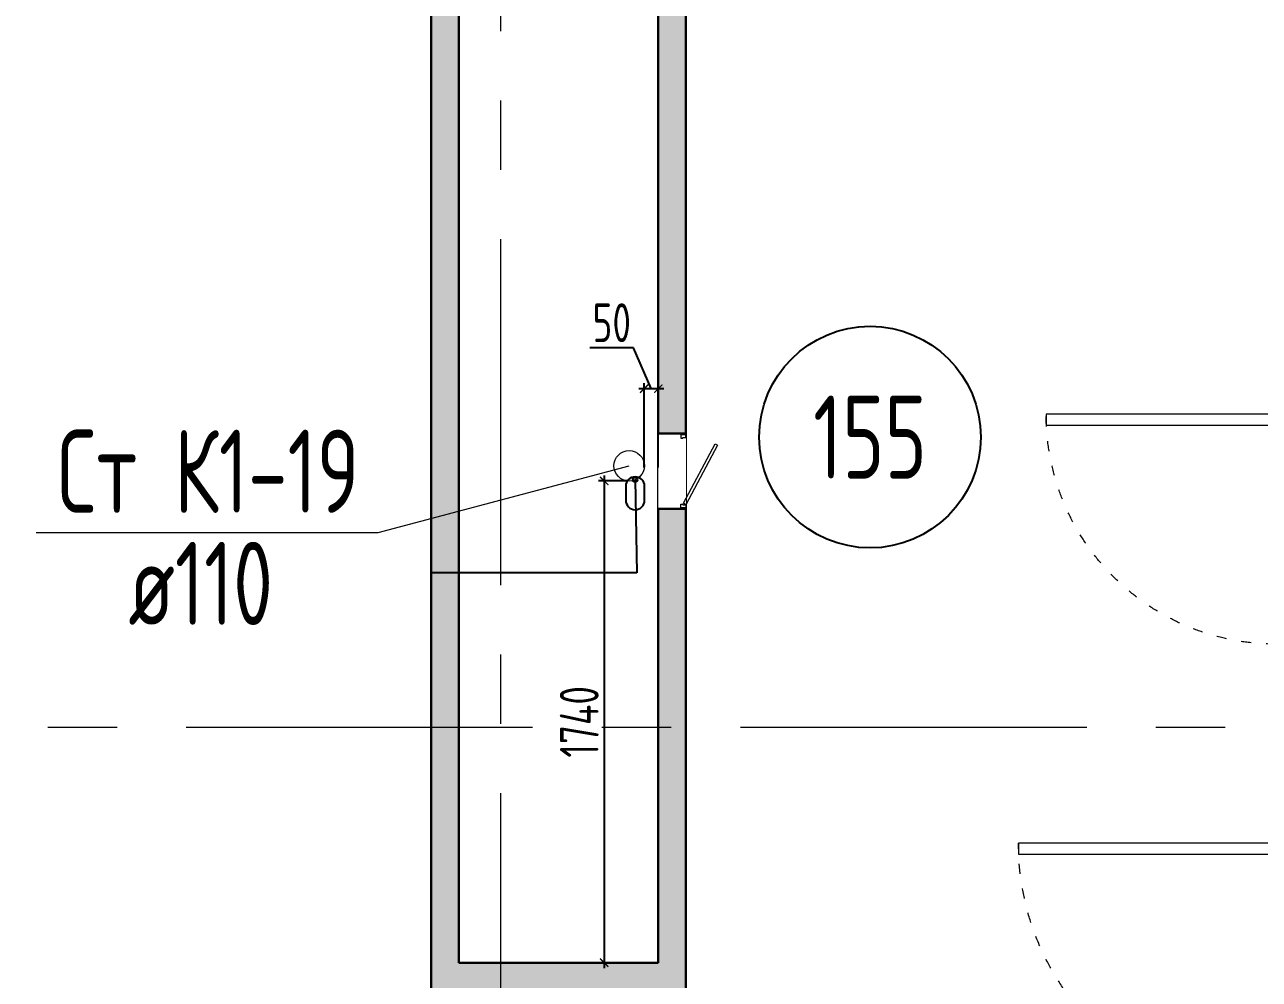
# Model space of a CAD drawing. Header units: millimetres. Extents: x -8689834 to 9419935, y -284943 to 166066.
# Drawn here: x -198951 to -194494, y 123691 to 127137 of the extents above; entities that cross this region are included whole.
import ezdxf
from ezdxf.enums import TextEntityAlignment as Align

# ---------------------------------------------------------------- set-up
doc = ezdxf.new("R2010")
doc.units = ezdxf.units.MM
doc.header["$MEASUREMENT"] = 0
doc.set_wipeout_variables(frame=1)
doc.linetypes.add('ACAD_ISO03W100', pattern=[30, 12, -18])
doc.linetypes.add('CENTER', pattern=[2, 1.25, -0.25, 0.25, -0.25])
doc.layers.get('0').update_dxf_attribs({"color": 250, "lineweight": 9})
for name, color, linetype, lineweight in [('АР_Двери', 175, 'Continuous', 18), ('АР_Номер помещения', 1, 'Continuous', 25), ('АР_Оси', 195, 'Continuous', 9), ('АР_Перегородки газоблок', 165, 'Continuous', 30), ('АР_Перегородки газоблок_Штрих', 165, 'Continuous', 5), ('АР_Помещения_площадь', 19, 'Continuous', 9), ('ВК_канализация', 32, 'Continuous', 30), ('Задания на лючки', 32, 'Continuous', 15)]:
    doc.layers.add(name, color=color, linetype=linetype, lineweight=lineweight)
for name, color, linetype in [('АР_Кровля дорожки', 245, 'Continuous'), ('АР_новое окно', 155, 'Continuous'), ('М_ОВ-ВК', 90, 'Continuous')]:
    doc.layers.add(name, color=color, linetype=linetype)
doc.styles.add('ISOCPEUR', font='isocpeur.ttf', dxfattribs={"width": 0.7})
doc.styles.get("Standard").update_dxf_attribs({"font": 'isocpeur.ttf', "width": 0.7})
doc.dimstyles.new('R_50', dxfattribs={"dimtxt": 140, "dimasz": 30, "dimexe": 20, "dimexo": 0, "dimgap": 20, "dimtad": 1, "dimdec": 0, "dimrnd": 5, "dimzin": 0, "dimdsep": 46, "dimtxsty": 'ISOCPEUR', "dimblk": 'ARCHTICK', "dimcen": 50, "dimdle": 20, "dimclrd": 256, "dimclre": 256, "dimclrt": 256, "dimadec": 0, "dimazin": 0, "dimtfac": 2, "dimtdec": 0, "dimtofl": 0, "dimtmove": 1, "dimatfit": 3, "dimfxl": 1, "dimtvp": 3, "dimtolj": 1, "dimtzin": 0, "dimarcsym": 0})

# ---------------------------------------------------------------- blocks, each defined once
blk = doc.blocks.new('*U706')
for points in [[(-55, -80), (-55, 0), (-115, 0), (-115, -40), (-100, -40), (-100, -80), (-55, -80)], [(0, 0), (0, -80), (-55, -80), (-55, 0), (0, 0)], [(-1130, 0), (-1130, -80), (-1075, -80), (-1075, 0), (-1130, 0)], [(-1075, -80), (-1075, 0), (-1015, 0), (-1015, -40), (-1030, -40), (-1030, -80), (-1075, -80)]]:
    blk.add_lwpolyline(points)
blk.add_lwpolyline([(-100, -80), (-100, -1010), (-140, -1010), (-140, -80)], close=True)
at = {"linetype": 'ACAD_ISO03W100', "ltscale": 3}
blk.add_arc((-100, -80), 930, 180, 270, dxfattribs=at)
blk = doc.blocks.new('*U708')
for points in [[(-55, -80), (-55, 0), (-115, 0), (-115, -40), (-100, -40), (-100, -80), (-55, -80)], [(0, 0), (0, -80), (-55, -80), (-55, 0), (0, 0)], [(-1030, 0), (-1030, -80), (-975, -80), (-975, 0), (-1030, 0)], [(-975, -80), (-975, 0), (-915, 0), (-915, -40), (-930, -40), (-930, -80), (-975, -80)]]:
    blk.add_lwpolyline(points)
blk.add_lwpolyline([(-100, -80), (-100, -910), (-140, -910), (-140, -80)], close=True)
at = {"linetype": 'ACAD_ISO03W100', "ltscale": 3}
blk.add_arc((-100, -80), 830, 180, 270, dxfattribs=at)
blk = doc.blocks.new('*U42')
at = {"layer": 'АР_Номер помещения', "color": 7}
blk.add_circle((-458.7, -1228.9), 400, dxfattribs=at)
at = {"layer": 'АР_Помещения_площадь', "color": 7}
blk.add_line((-582.1, -4443.5), (-582.1, -4443.5), dxfattribs=at)
at = {"color": 7, "style": 'ISOCPEUR', "width": 0.7, "flags": 1}
blk.add_attdef('КАТЕГОРИЯ', (-499.2, -2092.2), '', height=250, dxfattribs=at)
at = {"layer": 'АР_Номер помещения', "color": 7, "style": 'ISOCPEUR', "width": 0.7}
blk.add_attdef('НОМЕР_ПОМЕЩЕНИЯ', text='', height=300, dxfattribs=at).set_placement((-458.7, -1228.9), align=Align.MIDDLE_CENTER)
at = {"layer": 'АР_Помещения_площадь', "color": 7, "lineweight": 30, "width": 0.7, "flags": 104}
blk.add_attdef('ИМЯ_ПОМЕЩЕНИЯ', text='', height=100, dxfattribs=at).set_placement((157.6, 1217.1), align=Align.MIDDLE_CENTER)
at = {"layer": 'АР_Помещения_площадь', "color": 7, "style": 'ISOCPEUR', "width": 0.7}
blk.add_attdef('ПЛОЩАДЬ_ПОМЕЩЕНИЯ', text='', height=200, dxfattribs=at).set_placement((-577.2, -4197), align=Align.MIDDLE_RIGHT)
blk = doc.blocks.new('*U1820')
at = {"color": 7}
blk.add_wipeout([(-565, 60), (445, 60), (445, -310), (-565, -310)], dxfattribs=at)
for p, q in [((-530, 60), (-565, 60)), ((-550, 60), (-550, -10)), ((-550, -10), (-550, 60)), ((-510, 60), (-530, 60)), ((-510, 20), (-510, 60)), ((-500, 20), (-510, 20)), ((-500, -10), (-500, 20)), ((380, -10), (380, 20)), ((380, 20), (390, 20)), ((390, 20), (390, 60)), ((390, 60), (410, 60)), ((410, 60), (445, 60)), ((430, 60), (430, -10)), ((430, -10), (430, 60)), ((-565, -10), (-530, -10)), ((-530, -10), (-500, -10)), ((410, -10), (380, -10)), ((445, -10), (410, -10))]:
    blk.add_line(p, q)
at = {"lineweight": 30}
for p, q in [((-565, 60), (-565, -310)), ((445, 60), (445, -310))]:
    blk.add_line(p, q, dxfattribs=at)
blk.add_lwpolyline([(389, 60), (370, 25), (-424, 448), (-406, 483)], close=True)
blk = doc.blocks.new('_ArchTick')
at = {"color": 0, "linetype": 'ByBlock', "const_width": 0.15}
blk.add_lwpolyline([(-0.5, -0.5), (0.5, 0.5)], dxfattribs=at)
blk = doc.blocks.new('*D2372')
at = {"lineweight": -2, "ltscale": 100, "transparency": 16777216}
for p, q in [((-196752.9, 125971), (-196910.5, 125971)), ((-196689.2, 125823.1), (-196752.9, 125971)), ((-196734.6, 125823.1), (-196643.9, 125823.1)), ((-196714.6, 125538.4), (-196714.6, 125843.1)), ((-196663.9, 125538.4), (-196663.9, 125843.1))]:
    blk.add_line(p, q, dxfattribs=at)
at = {"lineweight": -2, "ltscale": 100, "transparency": 16777216, "xscale": 30, "yscale": 30, "zscale": 30, "rotation": 180}
blk.add_blockref('_ArchTick', (-196714.6, 125823.1), dxfattribs=at)
at = {"lineweight": -2, "ltscale": 100, "transparency": 16777216, "xscale": 30, "yscale": 30, "zscale": 30}
blk.add_blockref('_ArchTick', (-196663.9, 125823.1), dxfattribs=at)
at = {"ltscale": 100, "transparency": 16777216, "insert": (-196831.7, 126061), "char_height": 140, "attachment_point": 5, "style": 'ISOCPEUR'}
blk.add_mtext('\\A1;50', dxfattribs=at)
blk = doc.blocks.new('*D2373')
at = {"lineweight": -2, "ltscale": 100, "transparency": 16777216}
for p, q in [((-196859.2, 125509.8), (-196859.2, 123730.7)), ((-196775.6, 125489.8), (-196879.2, 125489.8)), ((-196775.6, 123750.7), (-196879.2, 123750.7))]:
    blk.add_line(p, q, dxfattribs=at)
at = {"lineweight": -2, "ltscale": 100, "transparency": 16777216, "xscale": 30, "yscale": 30, "zscale": 30}
for p, rotation in [((-196859.2, 125489.8), 90), ((-196859.2, 123750.7), 270)]:
    blk.add_blockref('_ArchTick', p, dxfattribs=dict(at, rotation=rotation))
at = {"ltscale": 100, "transparency": 16777216, "insert": (-196949.2, 124620.3), "char_height": 140, "attachment_point": 5, "rotation": 90, "style": 'ISOCPEUR'}
blk.add_mtext('\\A1;1740', dxfattribs=at)

msp = doc.modelspace()

# ---------------------------------------------------------------- hatches: boundary and pattern name
at = {"layer": 'АР_Перегородки газоблок_Штрих', "ltscale": 100}
h = msp.add_hatch(dxfattribs=at)
h.set_pattern_fill('AR-CONC', scale=30)
h.set_pattern_definition([(50, (0, 0), (215.17805, -18.82564), [22.5, -247.5]), (355, (0, 0), (-41.6254, 225.65764), [18, -198]), (100.45144, (17.93, -1.57), (173.55265, 206.832), [19.12206, -210.34263]), (46.1842, (0, 60), (320.1724, -49.65578), [33.75, -371.25]), (96.63564, (26.68, 55.86), (280.3986, 292.2356), [28.6831, -315.51413]), (351.18416, (0, 60), (280.3986, 292.2356), [27, -297]), (21, (30, 45), (179.07212, -120.78567), [22.5, -247.5]), (326, (30, 45), (72.9946, 217.54501), [18, -198]), (71.45144, (44.92, 34.93), (252.06671, 96.75935), [19.12206, -210.34263]), (37.5, (0, 0), (3.647957, 99.868156), [0, -195.6, 0, -201, 0, -198.75]), (7.5, (0, 0), (78.92086, 118.323514), [0, -114.6, 0, -191.1, 0, -75.75]), (327.5, (-66.9, 0), (160.14673, -6.766462), [0, -75, 0, -234, 0, -310.5]), (317.5, (-96.9, 0), (174.95585, 30.031495), [0, -97.5, 0, -155.4, 0, -220.5])])
edge = h.paths.add_edge_path()
edge.add_line((-197233.9, 124428.4), (-197383.9, 124428.4))
edge.add_line((-197383.9, 124428.4), (-197383.9, 124600.7))
edge.add_line((-197383.9, 124600.7), (-197483.9, 124600.7))
edge.add_line((-197483.9, 124600.7), (-197483.9, 121099.1))
edge.add_arc((-197538.8, 121433.3), 338.7, 279.3282, 301.0925)
edge.add_line((-197363.9, 121143.3), (-197363.9, 122020.3))
edge.add_line((-197363.9, 122020.3), (-197363.9, 122020.3))
edge.add_line((-197363.9, 122020.3), (-197233.9, 122020.3))
edge.add_line((-197233.9, 122020.3), (-197233.9, 122140.3))
edge.add_line((-197233.9, 122140.3), (-197364.1, 122140.3))
edge.add_line((-197364.1, 122140.3), (-197364.1, 122140.7))
edge.add_line((-197364.1, 122140.7), (-197364.1, 123640.7))
edge.add_line((-197364.1, 123640.7), (-197233.9, 123640.7))
edge.add_line((-197233.9, 123640.7), (-197233.9, 123750.7))
edge.add_line((-197233.9, 123750.7), (-197383.9, 123750.7))
edge.add_line((-197383.9, 123750.7), (-197383.9, 124428.4))
edge.add_line((-197383.9, 124428.4), (-197233.9, 124428.4))
h.paths.add_polyline_path([(-196563.9, 124600.7), (-196663.9, 124600.7), (-196663.9, 124428.4), (-197233.9, 124428.4), (-196663.9, 124428.4), (-196663.9, 123750.7), (-197233.9, 123750.7), (-197233.9, 123640.7), (-196764.1, 123640.7), (-196663.9, 123640.7), (-196663.9, 122140.3), (-196563.9, 122140.3)])
h.paths.add_polyline_path([(-196563.9, 127350.7), (-196663.9, 127350.7), (-196663.9, 124600.7), (-196563.9, 124600.7)])
h.paths.add_polyline_path([(-197383.9, 127350.7), (-197483.9, 127350.7), (-197483.9, 124600.7), (-197383.9, 124600.7)])

# ---------------------------------------------------------------- linework, layer by layer
at = {"layer": 'АР_Кровля дорожки', "color": 3, "ltscale": 500}
for points in [[(-196747.3, 125494), (-196741.4, 125158.3)], [(-196741.4, 125158.3), (-197483.9, 125158.3)]]:
    msp.add_lwpolyline(points, dxfattribs=at)
at = {"layer": 'АР_Оси', "color": 7, "linetype": 'CENTER', "ltscale": 1000}
for p, q in [((-197233.9, 134363.2), (-197233.9, 78630.8)), ((-224367.6, 124600.7), (-141189.2, 124600.7)), ((-224367.6, 124600.7), (-141189.2, 124600.7))]:
    msp.add_line(p, q, dxfattribs=at)
at = {"layer": 'АР_Перегородки газоблок', "color": 7, "ltscale": 100}
for points in [[(-197483.9, 118520.7), (-197483.9, 127350.7)], [(-197383.9, 127350.7), (-197383.9, 126452)], [(-197383.9, 127350.7), (-197383.9, 124279)], [(-196663.9, 124295.6), (-196663.9, 127350.7)], [(-196563.9, 122120.3), (-196563.9, 127350.7)], [(-197383.9, 124398.4), (-197383.9, 123750.7)], [(-196663.9, 123750.7), (-196663.9, 124398.4)], [(-197383.9, 123750.7), (-196663.9, 123750.7)]]:
    msp.add_lwpolyline(points, dxfattribs=at)
at = {"layer": 'ВК_канализация', "color": 18, "lineweight": 13, "ltscale": 500, "true_color": 0x000000}
msp.add_lwpolyline([(-198909.2, 125303.8), (-197675.2, 125303.8), (-196769.2, 125544.5)], dxfattribs=at)
at = {"layer": 'ВК_канализация', "color": 242, "lineweight": 13, "ltscale": 500, "true_color": 0xcd2027}
msp.add_circle((-196769.2, 125544.5), 55, dxfattribs=at)
at = {"layer": 'М_ОВ-ВК', "linetype": 'ByBlock'}
msp.add_lwpolyline([(-196746.9, 125504.7), (-196747.7, 125504.7, 0.414214), (-196781.3, 125471.1), (-196781.2, 125419.8, 0.414214), (-196747.6, 125386.1), (-196746.7, 125386.1, 0.414214), (-196713.1, 125419.8), (-196713.2, 125471.1, 0.414214)], format="xyb", close=True, dxfattribs=at)
msp.add_circle((-196747.3, 125494), 8.41, dxfattribs=at)

# ---------------------------------------------------------------- block references
at = {"layer": 'АР_Двери', "color": 7, "xscale": -1, "rotation": 270}
for name, p in [('*U708', (-194353.9, 125830.7)), ('*U706', (-194353.9, 124282.4))]:
    msp.add_blockref(name, p, dxfattribs=at)
at = {"layer": 'АР_новое окно', "color": 7}
ref = msp.add_blockref('*U42', (-195440.9, 126877), dxfattribs=at)
ref.add_attrib('НОМЕР_ПОМЕЩЕНИЯ', '155', dxfattribs={"layer": 'АР_Номер помещения', "color": 7, "height": 300, "style": 'ISOCPEUR', "width": 0.7}).set_placement((-195899.6, 125648.1), align=Align.MIDDLE_CENTER)
ref.add_attrib('ПЛОЩАДЬ_ПОМЕЩЕНИЯ', '11.10', dxfattribs={"layer": 'АР_Помещения_площадь', "color": 7, "height": 200, "style": 'ISOCPEUR', "width": 0.7}).set_placement((-196018.1, 122680), align=Align.MIDDLE_RIGHT)

# ---------------------------------------------------------------- texts
at = {"layer": 'ВК_канализация', "color": 18, "ltscale": 100, "true_color": 0x000000, "char_height": 300, "attachment_point": 4, "style": 'ISOCPEUR'}
for s, insert, width in [('Ст К1-19', (-198832.5, 125524.6), 5891.51), ('\\pxi-1,l1,t1,5;ø110', (-198576.5, 125120), 7500)]:
    msp.add_mtext(s, dxfattribs=dict(at, insert=insert, width=width))

# ---------------------------------------------------------------- dimensions: what is measured, and where the dimension line sits
at = {"color": 18, "ltscale": 100, "true_color": 0x000000}
dim = msp.add_linear_dim(base=(-196859.2, 123750.7), p1=(-196775.6, 125489.8), p2=(-196775.6, 123750.7), angle=90, dimstyle='R_50', override={"dimpost": '\\X'}, dxfattribs=at)
dim.commit()
dim.dimension.update_dxf_attribs({"geometry": '*D2373', "text_midpoint": (-196949.2, 124620.3)})

# ---------------------------------------------------------------- next in the draw order: block references
at = {"layer": 'Задания на лючки', "color": 7, "xscale": 0.2701273999331003, "yscale": 0.2701273999331003, "zscale": 0.2701273999331003, "rotation": 270.0022807060942}
msp.add_blockref('*U1820', (-196580.1, 125509), dxfattribs=at)

# ---------------------------------------------------------------- next in the draw order: dimensions: what is measured, and where the dimension line sits
at = {"color": 18, "ltscale": 100, "true_color": 0x000000}
dim = msp.add_linear_dim(base=(-196663.9, 125823.1), p1=(-196714.6, 125538.4), p2=(-196663.9, 125538.4), dimstyle='R_50', override={"dimpost": '\\X'}, dxfattribs=at)
dim.commit()
dim.dimension.update_dxf_attribs({"geometry": '*D2372', "text_midpoint": (-196772.9, 125971), "dimtype": 160})

doc.saveas('drawing.dxf')
